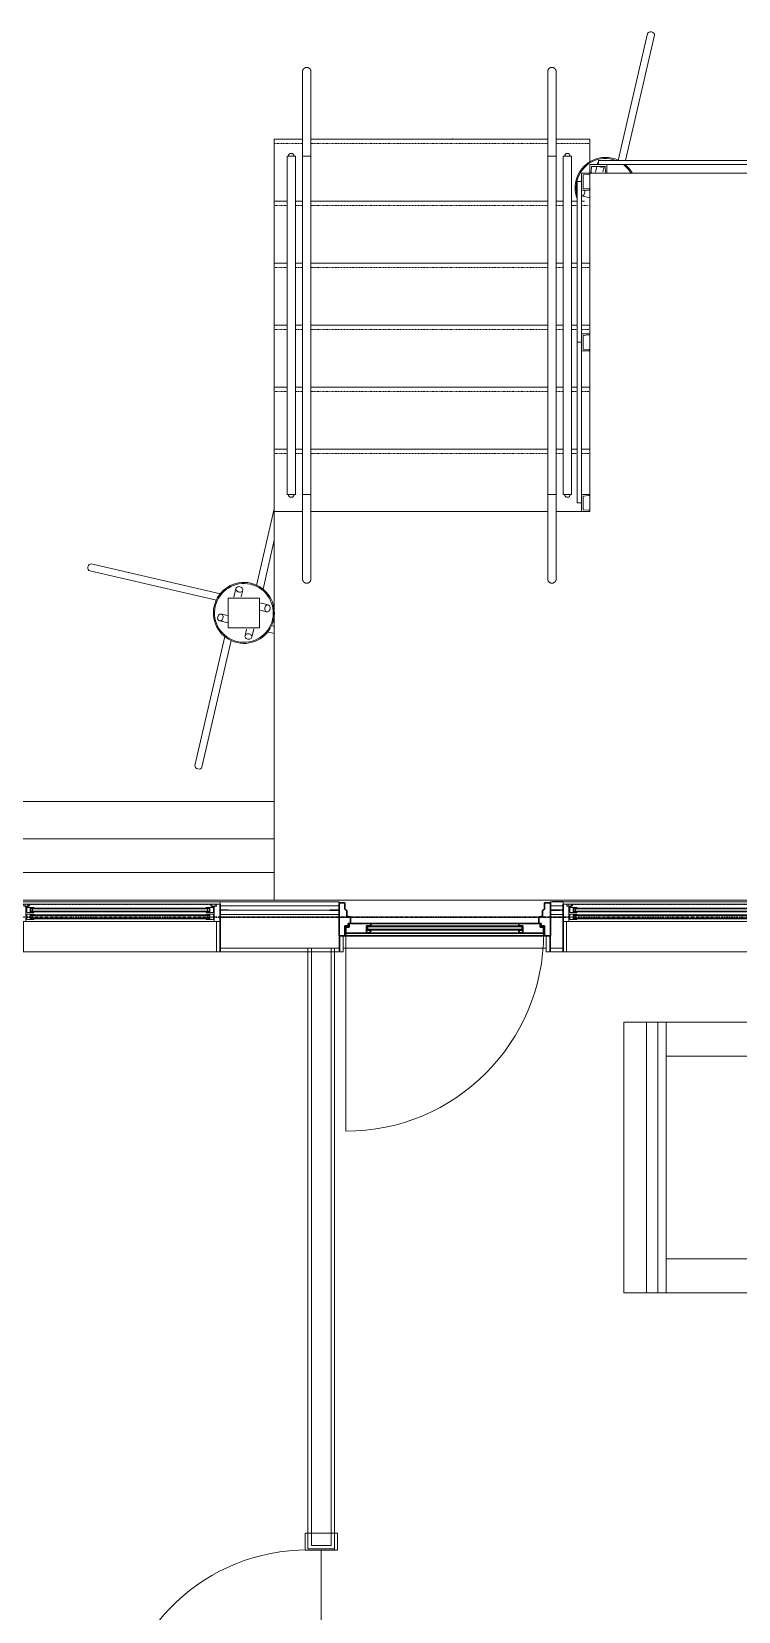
# Model space of a CAD drawing. Header units: inches. Extents: x -4093 to -1777, y 9773 to 12264.
# Drawn here: x -2404 to -2278.6, y 11964 to 12244.3 of the extents above; entities that cross this region are included whole.
import ezdxf

# ---------------------------------------------------------------- set-up
doc = ezdxf.new("R2010")
doc.units = ezdxf.units.IN
doc.header["$MEASUREMENT"] = 0
for name, pattern in [('Dash', [0.25, 0.125, -0.125]), ('Grid Line 1_2_', [0.875, 0.5, -0.125, 0.125, -0.125]), ('Overhead 1_16_', [0.101562, 0.0625, -0.039062])]:
    doc.linetypes.add(name, pattern=pattern)
for name, color, linetype, lineweight in [('0-1', 7, 'Continuous', 5), ('0-2', 7, 'Continuous', 9), ('A-DETL-GENF', 92, 'Continuous', 18), ('A-DETL-GENF-HDLN', 1, 'Dash', 9), ('A-DOOR-1', 7, 'Continuous', 9), ('A-DOOR-2', 10, 'Continuous', 30), ('A-DOOR-4', 31, 'Continuous', 9), ('A-DOOR-5', 31, 'Continuous', 30), ('A-DOOR-FRAM', 31, 'Continuous', 30), ('A-DOOR-FRAM-2', 31, 'Continuous', 9), ('A-DOOR-GLAZ', 31, 'Continuous', 9), ('A-FLOR-1', 7, 'Continuous', 9), ('A-FLOR-2', 192, 'Continuous', 9), ('A-FLOR-HRAL', 11, 'Continuous', 9), ('A-GLAZ', 151, 'Continuous', 18), ('A-GLAZ-1', 151, 'Continuous', 9), ('A-GLAZ-2', 151, 'Continuous', 30), ('A-GLAZ-CURT', 52, 'Continuous', 9), ('A-GLAZ-CWMG', 51, 'Continuous', 9), ('A-WALL', 113, 'Continuous', 18), ('A-WALL-1', 7, 'Continuous', 9), ('A-WALL-2', 250, 'Continuous', 18), ('A-WALL-3', 113, 'Continuous', 9), ('I-FURN', 30, 'Continuous', 9), ('I-FURN-1', 7, 'Continuous', 9), ('S-FNDN-1', 7, 'Continuous', 9), ('S-FNDN-2', 32, 'Continuous', 9), ('S-GRID-1', 1, 'Grid Line 1_2_', 30), ('S-STRS', 31, 'Continuous', 9), ('S-STRS-3', 31, 'Overhead 1_16_', 9)]:
    doc.layers.add(name, color=color, linetype=linetype, lineweight=lineweight)

# ---------------------------------------------------------------- blocks, each defined once
blk = doc.blocks.new('Couch-Both_Arms-Generic - 2-1523460-BACKGROUND - 1ST FLOOR')
at = {"layer": 'I-FURN'}
for p, q in [((-24, 17.5), (-18, 17.5)), ((-24, -10), (-24, 17.5)), ((-18, 18.5), (18, 18.5)), ((-18, 17.5), (-18, 18.5)), ((-18, 17.5), (-18, -10)), ((18, 18.5), (18, 17.5)), ((18, 17.5), (24, 17.5)), ((18, -10), (18, 17.5)), ((24, 17.5), (24, -10)), ((-24, -10), (24, -10)), ((-24, -13.5), (-24, -10)), ((24, -10), (24, -13.5)), ((-24, -11.5), (24, -11.5)), ((-24, -13.5), (24, -13.5)), ((24, -13.5), (-24, -13.5))]:
    blk.add_line(p, q, dxfattribs=at)
at = {"layer": 'I-FURN-1'}
for p, q in [((-24, -17.5), (-24, -13.5)), ((24, -13.5), (24, -17.5)), ((24, -17.5), (-24, -17.5))]:
    blk.add_line(p, q, dxfattribs=at)
blk = doc.blocks.new('SWING - SINGLE - FLUSH - SWING - FLUSH - 2-10 x 6-8 - PRIVACY-V6-BACKGROUND - 1ST FLOOR')
at = {"layer": 'A-DOOR-1'}
for p, q in [((-20, 2.37), (-20, 2.87)), ((-20, 2.87), (-17, 2.87)), ((-17, 2.87), (-17, 2.37)), ((17, 2.37), (17, 2.87)), ((17, 2.87), (20, 2.87)), ((20, 2.87), (20, 2.37)), ((-20, 2.37), (-17, 2.37)), ((-20, -2.88), (-20, 2.37)), ((-17, 2.37), (-20, 2.37)), ((-17, 2.37), (-17, -2.88)), ((17, 2.37), (20, 2.37)), ((17, -2.88), (17, 2.37)), ((20, 2.37), (17, 2.37)), ((20, 2.37), (20, -2.88)), ((-17, -2.88), (-20, -2.88)), ((20, -2.88), (17, -2.88))]:
    blk.add_line(p, q, dxfattribs=at)
blk.add_arc((17, -2.38), 34.07, 180, 266.6343, dxfattribs=at)
at = {"layer": 'A-DOOR-2'}
for p, q in [((15, -2.38), (15, -36.38)), ((17, -2.38), (15, -2.38)), ((17, -2.38), (17, -36.38)), ((17, -36.38), (15, -36.38))]:
    blk.add_line(p, q, dxfattribs=at)
blk = doc.blocks.new('CTR - 1st Phase - Unit Layouts_rvt-1-BACKGROUND - 1ST FLOOR')
at = {"layer": 'A-FLOR-1'}
for p, q in [((-2349.35, 12081.69), (-2349.47, 12081.69)), ((-2312.72, 12081.69), (-2348.72, 12081.69)), ((-2311.97, 12081.69), (-2312.1, 12081.69)), ((-2352.62, 11974.89), (-2352.62, 11940.89)), ((-2352.62, 11940.89), (-2352.62, 11974.89))]:
    blk.add_line(p, q, dxfattribs=at)
at = {"layer": 'A-WALL-1'}
for p, q in [((-2350.25, 12081.69), (-2355, 12081.69)), ((-2355, 12081.69), (-2355, 11975.14)), ((-2350.25, 11975.14), (-2350.25, 12081.69)), ((-2355, 11975.14), (-2350.25, 11975.14))]:
    blk.add_line(p, q, dxfattribs=at)
at = {"layer": 'A-WALL-2'}
for p, q in [((-2354.37, 12081.69), (-2354.37, 11975.76)), ((-2350.87, 11975.76), (-2350.87, 12081.69)), ((-2354.37, 11975.76), (-2352.62, 11975.76)), ((-2352.62, 11975.76), (-2350.87, 11975.76))]:
    blk.add_line(p, q, dxfattribs=at)
at = {"layer": '0-2'}
for name, p, rotation in [('Couch-Both_Arms-Generic - 2-1523460-BACKGROUND - 1ST FLOOR', (-2281.42, 12044.56), 270.0000000000222), ('SWING - SINGLE - FLUSH - SWING - FLUSH - 2-10 x 6-8 - PRIVACY-V6-BACKGROUND - 1ST FLOOR', (-2352.62, 11957.89), 269.9999999999943)]:
    blk.add_blockref(name, p, dxfattribs=dict(at, rotation=rotation))
blk = doc.blocks.new('316600 - Special Foundations - Diamond Pier - Generic - 316600 - Special Foundations - Diamond Pier - Generic-V116-BACKGROUND - 1ST FLOOR')
at = {"layer": 'S-FNDN-1'}
for p, q in [((5.4, 18.46), (2.26, 4.87)), ((3.39, 4.19), (5.4, 12.91)), ((-4.15, 3.38), (-27.08, 8.68)), ((-27.36, 7.46), (-4.87, 2.26)), ((-1.42, 4.32), (-1.77, 2.8)), ((-0.47, 2.87), (-0.2, 4.04)), ((2.77, 2.62), (-2.77, 2.62)), ((-2.77, 2.62), (-2.77, -2.62)), ((2.77, -2.62), (2.77, 2.62)), ((4.32, 1.42), (2.8, 1.77)), ((2.86, 0.48), (4.04, 0.2)), ((-4.32, -1.42), (-2.8, -1.77)), ((-2.86, -0.48), (-4.04, -0.2)), ((-2.77, -2.62), (2.77, -2.62)), ((1.42, -4.32), (1.77, -2.8)), ((5.4, -2.39), (4.87, -2.26)), ((-3.39, -4.19), (-8.68, -27.08)), ((-7.46, -27.36), (-2.26, -4.87)), ((0.47, -2.87), (0.2, -4.04)), ((4.15, -3.38), (5.4, -3.67))]:
    blk.add_line(p, q, dxfattribs=at)
for radius, start, end in [(5.41, 346.9807, 166.9807), (5.21, 346.9807, 166.9807), (5.41, 166.9807, 346.9807), (5.21, 166.9807, 346.9807)]:
    blk.add_arc((0, 0), radius, start, end, dxfattribs=at)
for centre, major_axis, start_param, end_param in [((-27.22, 8.07), (0.141, 0.609), 0, 1.570796), ((-27.22, 8.07), (0.141, 0.609), 1.570796, 3.141593), ((-0.81, 4.18), (-0.609, 0.141), 4.712389, 7.853982), ((-0.81, 4.18), (-0.609, 0.141), 1.570796, 4.712389), ((4.18, 0.81), (0.141, 0.609), 1.570796, 4.712389), ((4.18, 0.81), (0.141, 0.609), 4.712389, 7.853982), ((-4.18, -0.81), (0.141, 0.609), 1.570796, 4.712389), ((-4.18, -0.81), (0.141, 0.609), 4.712389, 7.853982), ((0.81, -4.18), (-0.609, 0.141), 4.712389, 7.853982), ((0.81, -4.18), (-0.609, 0.141), 1.570796, 4.712389), ((-8.07, -27.22), (-0.609, 0.141), 0, 1.570796), ((-8.07, -27.22), (-0.609, 0.141), 1.570796, 3.141593)]:
    blk.add_ellipse(centre, major_axis=major_axis, ratio=0.764544, start_param=start_param, end_param=end_param, dxfattribs=at)
blk = doc.blocks.new('316600 - Special Foundations - Diamond Pier - Generic - 316600 - Special Foundations - Diamond Pier - Generic-V117-BACKGROUND - 1ST FLOOR')
at = {"layer": 'S-FNDN-1'}
for p, q in [((7.46, 27.36), (2.26, 4.87)), ((3.55, 4.87), (8.68, 27.08)), ((-26.81, 8.62), (-27.08, 8.68)), ((-1.54, 3.8), (-1.77, 2.8)), ((-1.42, 4.32), (-1.47, 4.12)), ((-0.48, 2.86), (-0.26, 3.8)), ((-4.27, -1.43), (-2.8, -1.77)), ((-2.86, -0.48), (-3.27, -0.38))]:
    blk.add_line(p, q, dxfattribs=at)
for radius, start, end in [(5.41, 65.0422, 166.9807), (5.21, 69.3118, 166.9807), (5.21, 30.4651, 52.255), (5.41, 29.273, 49.9415), (5.41, 166.9807, 201.3355), (5.21, 166.9807, 193.4113)]:
    blk.add_arc((0, 0), radius, start, end, dxfattribs=at)
for centre, major_axis, start_param, end_param in [((8.07, 27.22), (-0.609, 0.141), 4.712389, 6.283185), ((8.07, 27.22), (-0.609, 0.141), 3.141593, 4.712389), ((-27.22, 8.07), (0.141, 0.609), 0, 0.646474), ((-0.81, 4.18), (-0.609, 0.141), 5.724761, 6.698069), ((-0.81, 4.18), (-0.609, 0.141), 1.18371, 1.570796), ((-0.81, 4.18), (-0.609, 0.141), 1.570796, 2.547178), ((-4.18, -0.81), (0.141, 0.609), 3.242164, 4.712389), ((-4.18, -0.81), (0.141, 0.609), 4.712389, 5.668597)]:
    blk.add_ellipse(centre, major_axis=major_axis, ratio=0.764544, start_param=start_param, end_param=end_param, dxfattribs=at)
blk = doc.blocks.new('CTR - 1st Phase - Structure_rvt-1-BACKGROUND - 1ST FLOOR')
at = {"layer": 'S-GRID-1'}
blk.add_line((-1777.25, 12087.19), (-4076.95, 12087.19), dxfattribs=at)
at = {"layer": '0-2'}
for name, p in [('316600 - Special Foundations - Diamond Pier - Generic - 316600 - Special Foundations - Diamond Pier - Generic-V117-BACKGROUND - 1ST FLOOR', (-2302.18, 12216.57)), ('316600 - Special Foundations - Diamond Pier - Generic - 316600 - Special Foundations - Diamond Pier - Generic-V116-BACKGROUND - 1ST FLOOR', (-2366.35, 12141.17))]:
    blk.add_blockref(name, p, dxfattribs=at)
blk = doc.blocks.new('Window-Double_Hung-Marvin-Essential - 1-WIDE _TEMP LOWER_ ESDH3066-3454275-BACKGROUND - 1ST FLOOR')
at = {"layer": 'A-DETL-GENF'}
for p, q in [((-19.25, 2.98), (-19.25, 2.94)), ((-17.75, 2.98), (-19.25, 2.98)), ((-19.25, 2.94), (-17.9, 2.94)), ((-17.9, 2.94), (-17.9, 2.83)), ((-17.9, 2.83), (-17.75, 2.83)), ((-17.75, 4.03), (-17.16, 4.03)), ((-17.75, 4.03), (-17.75, 0.94)), ((-17.08, 3.62), (-17.16, 4.03)), ((-17.08, 3.62), (-16.19, 3.62)), ((-16.85, 4), (-16.85, 3.62)), ((-16.3, 4), (-16.85, 4)), ((-16.38, 3.52), (-16.72, 3.52)), ((-16.72, 3.52), (-16.72, 0.94)), ((-15.34, 3.44), (-16.56, 3.44)), ((-16.56, 2.5), (-16.56, 3.44)), ((-16.38, 3.62), (-16.38, 3.52)), ((-16.3, 3.76), (-16.3, 4)), ((-16.18, 3.76), (-16.3, 3.76)), ((-16.19, 3.72), (-16.1, 3.72)), ((-16.19, 3.62), (-16.19, 3.72)), ((-16.18, 3.97), (-16.1, 3.97)), ((-16.18, 3.97), (-16.18, 3.76)), ((-16.1, 3.72), (-16.1, 3.97)), ((-15.94, 2.62), (-15.94, 3.34)), ((-15.94, 3.34), (-15.28, 3.34)), ((15.84, 3.32), (-15.84, 3.32)), ((-15.84, 2.63), (-15.84, 3.32)), ((15.84, 3.2), (-15.84, 3.2)), ((-15.54, 2.76), (-15.54, 3.2)), ((-15.34, 3.44), (-15.28, 3.38)), ((-15.28, 3.34), (-15.28, 3.38)), ((15.34, 3.44), (15.28, 3.38)), ((15.28, 3.34), (15.28, 3.38)), ((15.94, 3.34), (15.28, 3.34)), ((15.34, 3.44), (16.56, 3.44)), ((15.54, 2.76), (15.54, 3.2)), ((15.84, 2.63), (15.84, 3.32)), ((15.94, 2.62), (15.94, 3.34)), ((16.18, 3.97), (16.1, 3.97)), ((16.1, 3.72), (16.1, 3.97)), ((16.19, 3.72), (16.1, 3.72)), ((16.18, 3.97), (16.18, 3.76)), ((16.18, 3.76), (16.3, 3.76)), ((16.19, 3.62), (16.19, 3.72)), ((17.08, 3.62), (16.19, 3.62)), ((16.3, 3.76), (16.3, 4)), ((16.3, 4), (16.85, 4)), ((16.38, 3.62), (16.38, 3.52)), ((16.38, 3.52), (16.72, 3.52)), ((16.56, 2.5), (16.56, 3.44)), ((16.72, 3.52), (16.72, 0.94)), ((16.85, 4), (16.85, 3.62)), ((17.08, 3.62), (17.16, 4.03)), ((17.75, 4.03), (17.16, 4.03)), ((17.75, 4.03), (17.75, 0.94)), ((17.75, 2.98), (19.25, 2.98)), ((17.9, 2.83), (17.75, 2.83)), ((17.9, 2.94), (17.9, 2.83)), ((19.25, 2.94), (17.9, 2.94)), ((19.25, 2.98), (19.25, 2.94)), ((-16.72, 0.94), (-17.75, 0.94)), ((-16.56, 2.5), (-15.34, 2.5)), ((-15.34, 2.22), (-16.56, 2.22)), ((-16.56, 1.28), (-16.56, 2.22)), ((-16.56, 1.28), (-15.34, 1.28)), ((-15.28, 2.62), (-15.94, 2.62)), ((-15.94, 1.4), (-15.94, 2.12)), ((-15.94, 2.12), (-15.28, 2.12)), ((-15.28, 1.4), (-15.94, 1.4)), ((15.84, 2.76), (-15.84, 2.76)), ((15.84, 2.63), (-15.84, 2.63)), ((15.84, 2.1), (-15.84, 2.1)), ((-15.84, 1.41), (-15.84, 2.1)), ((15.84, 1.98), (-15.84, 1.98)), ((15.84, 1.54), (-15.84, 1.54)), ((15.84, 1.41), (-15.84, 1.41)), ((-15.54, 1.54), (-15.54, 1.98)), ((-15.34, 2.5), (-15.28, 2.56)), ((-15.34, 2.22), (-15.28, 2.16)), ((-15.34, 1.28), (-15.28, 1.34)), ((-15.28, 2.56), (-15.28, 2.62)), ((-15.28, 2.12), (-15.28, 2.16)), ((-15.28, 1.34), (-15.28, 1.4)), ((15.28, 2.56), (15.28, 2.62)), ((15.28, 2.62), (15.94, 2.62)), ((15.34, 2.5), (15.28, 2.56)), ((15.34, 2.22), (15.28, 2.16)), ((15.28, 2.12), (15.28, 2.16)), ((15.94, 2.12), (15.28, 2.12)), ((15.28, 1.34), (15.28, 1.4)), ((15.28, 1.4), (15.94, 1.4)), ((15.34, 1.28), (15.28, 1.34)), ((16.56, 2.5), (15.34, 2.5)), ((15.34, 2.22), (16.56, 2.22)), ((16.56, 1.28), (15.34, 1.28)), ((15.54, 1.54), (15.54, 1.98)), ((15.84, 1.41), (15.84, 2.1)), ((15.94, 1.4), (15.94, 2.12)), ((16.56, 1.28), (16.56, 2.22)), ((16.72, 0.94), (17.75, 0.94))]:
    blk.add_line(p, q, dxfattribs=at)
at = {"layer": 'A-DETL-GENF-HDLN'}
blk.add_line((16.1, 3.97), (-16.5, 3.97), dxfattribs=at)
at = {"layer": 'A-GLAZ'}
for p, q in [((-17.13, 0.91), (-17.13, -4.44)), ((17.12, -4.44), (17.12, 0.91)), ((-17.13, -4.44), (-17.75, -4.44)), ((17.12, -4.44), (17.75, -4.44))]:
    blk.add_line(p, q, dxfattribs=at)
at = {"layer": 'A-GLAZ-1'}
for p, q in [((17.75, 4.03), (-17.75, 4.03)), ((-17.75, 0.94), (17.75, 0.94)), ((-17.75, -4.44), (17.75, -4.44))]:
    blk.add_line(p, q, dxfattribs=at)
at = {"layer": 'A-GLAZ-2'}
for p, q in [((-17.75, 4.03), (-17.75, 0.94)), ((17.75, 0.94), (17.75, 4.03)), ((-17.75, 0.91), (-17.75, -4.44)), ((17.75, -4.44), (17.75, 0.91))]:
    blk.add_line(p, q, dxfattribs=at)
blk = doc.blocks.new('Bayer Built Door - VISTAGRANDE FLUSH _RH_ - 37-1_2__ x 81-3_4__ - 1ST FLOOR-3442498-BACKGROUND - 1ST FLOOR')
at = {"layer": 'A-DOOR-4'}
blk.add_line((17.56, 1.16), (17.56, 36.28), dxfattribs=at)
blk.add_arc((17.56, 1.16), 35.12, 90, 180, dxfattribs=at)
at = {"layer": 'A-DOOR-5'}
for p, q in [((-17.56, 0.09), (-17.56, 1.16)), ((-17.56, 1.16), (-13.13, 1.16)), ((-16.95, 0.08), (-17.56, 0.09)), ((-16.95, -0.56), (-16.95, 0.08)), ((-13.87, 1.16), (-13.87, -0.16)), ((-13.87, 1.16), (-13.87, 1.09)), ((-13.87, 1.09), (-13.36, 1.09)), ((-13.13, 0.59), (-13.87, 0.59)), ((-13.36, 1.09), (-13.16, 0.84)), ((-13.16, 0.84), (-13.13, 0.66)), ((13.12, 1.16), (-13.13, 1.16)), ((-13.13, 0.66), (-13.13, 0.59)), ((13.16, 0.84), (13.12, 0.66)), ((13.12, 0.66), (13.12, 0.59)), ((13.12, 0.59), (13.87, 0.59)), ((17.56, 1.16), (13.12, 1.16)), ((13.36, 1.09), (13.16, 0.84)), ((13.87, 1.09), (13.36, 1.09)), ((13.87, 1.16), (13.87, -0.16)), ((13.87, 1.16), (13.87, 1.09)), ((16.95, 0.08), (17.56, 0.09)), ((16.95, -0.56), (16.95, 0.08)), ((17.56, 0.09), (17.56, 1.16)), ((-16.95, -0.56), (-13.13, -0.56)), ((-13.87, -0.16), (-13.13, -0.16)), ((-13.13, -0.25), (-13.16, -0.56)), ((13.12, -0.56), (-13.13, -0.56)), ((-13.13, -0.16), (-13.13, -0.25)), ((13.12, -0.16), (13.12, -0.25)), ((13.87, -0.16), (13.12, -0.16)), ((13.12, -0.25), (13.16, -0.56)), ((16.95, -0.56), (13.12, -0.56))]:
    blk.add_line(p, q, dxfattribs=at)
at = {"layer": 'A-DOOR-FRAM'}
for p, q in [((-18.75, -4.25), (-18.75, 1.62)), ((-18.75, 1.62), (-17.72, 1.62)), ((-18.37, 1.62), (-18.75, 1.62)), ((-18.75, 1.62), (-18.63, 1.62)), ((-18, 1.62), (18, 1.62)), ((-17.72, 1.62), (-17.72, -0.16)), ((17.72, 1.62), (17.72, -0.16)), ((18.75, 1.62), (17.72, 1.62)), ((18.62, 1.62), (18.75, 1.62)), ((18.75, -4.25), (18.75, 1.62)), ((-17.72, -0.16), (-17.14, -0.16)), ((-16.69, -1.73), (-17.38, -1.89)), ((-17.38, -1.89), (-17.38, -2.89)), ((-17.14, -0.16), (-17.14, -0.59)), ((-17.14, -0.59), (-16.69, -0.59)), ((-16.69, -0.59), (-16.69, -1.73)), ((17.14, -0.59), (16.69, -0.59)), ((16.69, -0.59), (16.69, -1.73)), ((16.69, -1.73), (17.38, -1.89)), ((17.14, -0.16), (17.14, -0.59)), ((17.72, -0.16), (17.14, -0.16)), ((17.38, -1.89), (17.38, -2.89)), ((-20.38, -2.94), (-18.75, -2.94)), ((-18.75, -4.25), (-17.72, -4.25)), ((-17.38, -2.89), (-17.72, -3.13)), ((-17.72, -3.13), (-17.72, -4.25)), ((17.38, -2.89), (17.72, -3.13)), ((17.72, -3.13), (17.72, -4.25)), ((18.75, -4.25), (17.72, -4.25)), ((20.37, -2.94), (18.75, -2.94))]:
    blk.add_line(p, q, dxfattribs=at)
at = {"layer": 'A-DOOR-FRAM-2'}
for p, q in [((-18.63, 4.44), (-18, 4.44)), ((-18.63, 1.62), (-18.63, 4.44)), ((-18, 4.44), (-18, 1.62)), ((18, 4.44), (18.62, 4.44)), ((18, 1.62), (18, 4.44)), ((18.62, 4.44), (18.62, 1.62)), ((-18, 1.62), (-18.63, 1.62)), ((18.62, 1.62), (18, 1.62))]:
    blk.add_line(p, q, dxfattribs=at)
at = {"layer": 'A-DOOR-GLAZ'}
for p, q in [((-13.87, 0.44), (-13.13, 0.44)), ((-13.66, 0), (-13.66, 0.44)), ((13.12, 0.59), (-13.13, 0.59)), ((13.12, 0.44), (-13.13, 0.44)), ((13.87, 0.44), (13.12, 0.44)), ((13.66, 0), (13.66, 0.44)), ((-13.13, 0), (-13.87, 0)), ((13.12, 0), (-13.13, 0)), ((13.12, -0.16), (-13.13, -0.16)), ((13.12, 0), (13.87, 0))]:
    blk.add_line(p, q, dxfattribs=at)
blk = doc.blocks.new('Basic Wall _ 3_ XPS - ___-2578962-BACKGROUND - 1ST FLOOR')
at = {"layer": 'S-FNDN-2'}
for p, q in [((-2621.32, 12107.69), (-2360.95, 12107.69)), ((-2632.32, 12101.1), (-2360.95, 12101.1)), ((-2632.32, 12095.13), (-2360.95, 12095.13))]:
    blk.add_line(p, q, dxfattribs=at)
blk = doc.blocks.new('Horizontal_Siding - Horizontal_Siding-2850239-BACKGROUND - 1ST FLOOR')
at = {"layer": 'A-GLAZ-CURT'}
for p, q in [((-14.25, -2.25), (-14.25, -1.5)), ((14.25, -2.25), (-14.25, -2.25)), ((-12.75, -1.5), (12.75, -1.5)), ((14.25, -1.5), (14.25, -2.25))]:
    blk.add_line(p, q, dxfattribs=at)
blk = doc.blocks.new('Rectangular Mullion - RAILING POST-2669756-BACKGROUND - 1ST FLOOR')
at = {"layer": 'A-GLAZ-CWMG'}
for p, q in [((-1.5, 1.5), (1.5, 1.5)), ((-1.5, 0), (-1.5, 1.5)), ((-1.22, 1.18), (-1.29, 0.21)), ((1.22, 1.18), (-1.22, 1.18)), ((1.29, 0.21), (1.22, 1.18)), ((1.5, 1.5), (1.5, 0))]:
    blk.add_line(p, q, dxfattribs=at)
for centre, radius, start, end in [((-1.5, 0.21), 0.21, 270, 0.528), ((1.5, 0.21), 0.211, 179.472, 270)]:
    blk.add_arc(centre, radius, start, end, dxfattribs=at)
blk = doc.blocks.new('Rectangular Mullion - RAILING POST-2680128-BACKGROUND - 1ST FLOOR')
at = {"layer": 'A-GLAZ-CWMG'}
for p, q in [((-3, 1.5), (0, 1.5)), ((-3, 0), (-3, 1.5)), ((-2.72, 1.18), (-2.79, 0.21)), ((-0.28, 1.18), (-2.72, 1.18)), ((-0.21, 0.21), (-0.28, 1.18)), ((0, 1.5), (0, 0))]:
    blk.add_line(p, q, dxfattribs=at)
for centre, radius, start, end in [((-3, 0.21), 0.21, 270, 0.528), ((0, 0.21), 0.211, 179.472, 270)]:
    blk.add_arc(centre, radius, start, end, dxfattribs=at)
blk = doc.blocks.new('Rectangular Mullion - RAILING POST-2806294-BACKGROUND - 1ST FLOOR')
at = {"layer": 'A-GLAZ-CWMG'}
for p, q in [((0, 1.5), (-3, 1.5)), ((-3, 1.5), (-3, 0)), ((-2.79, 0.21), (-2.72, 1.18)), ((-2.72, 1.18), (-0.28, 1.18)), ((-0.28, 1.18), (-0.21, 0.21)), ((0, 0), (0, 1.5))]:
    blk.add_line(p, q, dxfattribs=at)
for centre, start, end in [((-3, 0.21), 270, 0.528), ((0, 0.21), 179.472, 270)]:
    blk.add_arc(centre, 0.21, start, end, dxfattribs=at)
blk = doc.blocks.new('Horizontal_Siding - Horizontal_Siding-2852189-BACKGROUND - 1ST FLOOR')
at = {"layer": 'A-GLAZ-CURT'}
for p, q in [((-16.44, 2.25), (16.44, 2.25)), ((-16.44, 1.5), (-16.44, 2.25)), ((14.94, 1.5), (-14.94, 1.5)), ((16.44, 2.25), (16.44, 1.5))]:
    blk.add_line(p, q, dxfattribs=at)
blk = doc.blocks.new('Rectangular Mullion - RAILING POST-2806288-BACKGROUND - 1ST FLOOR')
at = {"layer": 'A-GLAZ-CWMG'}
for p, q in [((-3, 0), (-3, -1.5)), ((0, -1.5), (0, 0)), ((-3, -1.5), (0, -1.5)), ((-2.72, -1.18), (-2.79, -0.21)), ((-0.28, -1.18), (-2.72, -1.18)), ((-0.21, -0.21), (-0.28, -1.18))]:
    blk.add_line(p, q, dxfattribs=at)
for centre, radius, start, end in [((-3, -0.21), 0.211, 359.472, 90), ((0, -0.21), 0.21, 90, 180.528)]:
    blk.add_arc(centre, radius, start, end, dxfattribs=at)
blk = doc.blocks.new('Railing - 1_-2850776-BACKGROUND - 1ST FLOOR')
at = {"layer": 'A-FLOR-HRAL'}
for p, q in [((2, 11), (2, 0)), ((3.5, 0), (3.5, 11))]:
    blk.add_line(p, q, dxfattribs=at)
at = {"layer": 'A-FLOR-HRAL', "flags": 128}
for points in [[(2, 15), (2, 15.03), (2, 15.06), (2.01, 15.09), (2.01, 15.12), (2.01, 15.15), (2.02, 15.18), (2.03, 15.21), (2.04, 15.24), (2.05, 15.26), (2.06, 15.29), (2.07, 15.32), (2.08, 15.35), (2.1, 15.37), (2.11, 15.4), (2.13, 15.42), (2.15, 15.45), (2.17, 15.47), (2.19, 15.49), (2.21, 15.52), (2.23, 15.54), (2.25, 15.56), (2.27, 15.58), (2.3, 15.6), (2.32, 15.61), (2.34, 15.63), (2.37, 15.65), (2.4, 15.66), (2.42, 15.68), (2.45, 15.69), (2.48, 15.7), (2.51, 15.71), (2.53, 15.72), (2.56, 15.73), (2.59, 15.73), (2.62, 15.74), (2.65, 15.74), (2.68, 15.75), (2.71, 15.75), (2.74, 15.75)], [(2, 15), (2, 15), (2, 14.99), (2, 14.97), (2, 14.95), (2, 14.92), (2, 14.89), (2, 14.84), (2, 14.8), (2, 14.74), (2, 14.68), (2, 14.62), (2, 14.55), (2, 14.47), (2, 14.39), (2, 14.3), (2, 14.21), (2, 14.11), (2, 14.01), (2, 13.9), (2, 13.79), (2, 13.67), (2, 13.55), (2, 13.42), (2, 13.29), (2, 13.16), (2, 13.02), (2, 12.89), (2, 12.74), (2, 12.6), (2, 12.45), (2, 12.3), (2, 12.15), (2, 11.99), (2, 11.84), (2, 11.68), (2, 11.52), (2, 11.36), (2, 11.2), (2, 11.04), (2, 11)], [(2, 14.5), (2, 14.53), (2, 14.6), (2, 14.67), (2, 14.73), (2, 14.78), (2, 14.83), (2, 14.87), (2, 14.91), (2, 14.94), (2, 14.97), (2, 14.98), (2, 14.99), (2, 15)], [(2.75, 15.75), (2.78, 15.75), (2.81, 15.75), (2.84, 15.74), (2.87, 15.74), (2.9, 15.74), (2.93, 15.73), (2.96, 15.72), (2.99, 15.71), (3.01, 15.7), (3.04, 15.69), (3.07, 15.68), (3.1, 15.67), (3.12, 15.65), (3.15, 15.64), (3.17, 15.62), (3.2, 15.6), (3.22, 15.58), (3.24, 15.56), (3.27, 15.54), (3.29, 15.52), (3.31, 15.5), (3.33, 15.48), (3.35, 15.45), (3.36, 15.43), (3.38, 15.41), (3.4, 15.38), (3.41, 15.35), (3.43, 15.33), (3.44, 15.3), (3.45, 15.27), (3.46, 15.24), (3.47, 15.22), (3.48, 15.19), (3.48, 15.16), (3.49, 15.13), (3.49, 15.1), (3.5, 15.07), (3.5, 15.04), (3.5, 15.01)], [(3.5, 11), (3.5, 11.16), (3.5, 11.32), (3.5, 11.48), (3.5, 11.64), (3.5, 11.79), (3.5, 11.95), (3.5, 12.11), (3.5, 12.26), (3.5, 12.41), (3.5, 12.56), (3.5, 12.7), (3.5, 12.85), (3.5, 12.99), (3.5, 13.12), (3.5, 13.26), (3.5, 13.39), (3.5, 13.52), (3.5, 13.64), (3.5, 13.76), (3.5, 13.87), (3.5, 13.98), (3.5, 14.08), (3.5, 14.18), (3.5, 14.28), (3.5, 14.37), (3.5, 14.45), (3.5, 14.53), (3.5, 14.6), (3.5, 14.67), (3.5, 14.73), (3.5, 14.78), (3.5, 14.83), (3.5, 14.87), (3.5, 14.91), (3.5, 14.94), (3.5, 14.97), (3.5, 14.98), (3.5, 14.99), (3.5, 15), (3.5, 15)], [(3.5, 15), (3.5, 14.99), (3.5, 14.97), (3.5, 14.95), (3.5, 14.92), (3.5, 14.89), (3.5, 14.84), (3.5, 14.8), (3.5, 14.74), (3.5, 14.68), (3.5, 14.62), (3.5, 14.55), (3.5, 14.52)], [(3.5, 14.07), (3.5, 14.01), (3.5, 13.9), (3.5, 13.79), (3.5, 13.67), (3.5, 13.55), (3.5, 13.42), (3.5, 13.29), (3.5, 13.16), (3.5, 13.02), (3.5, 12.89), (3.5, 12.74), (3.5, 12.6), (3.5, 12.45), (3.5, 12.3), (3.5, 12.15), (3.5, 11.99), (3.5, 11.84), (3.5, 11.68), (3.5, 11.52), (3.5, 11.36), (3.5, 11.2), (3.5, 11.04), (3.5, 11)], [(2, 11), (2, 11.16), (2, 11.32), (2, 11.48), (2, 11.64), (2, 11.79), (2, 11.95), (2, 12.11), (2, 12.26), (2, 12.41), (2, 12.56), (2, 12.7), (2, 12.85), (2, 12.94)]]:
    blk.add_lwpolyline(points, dxfattribs=at)
at = {"layer": 'A-FLOR-HRAL'}
blk.add_arc((0, 0), 0.5, 360, 180, dxfattribs=at)
blk = doc.blocks.new('Railing - 1_-2850778-BACKGROUND - 1ST FLOOR')
at = {"layer": 'A-FLOR-HRAL'}
for p, q in [((2, 0), (2, -11)), ((3.5, -11), (3.5, 0))]:
    blk.add_line(p, q, dxfattribs=at)
at = {"layer": 'A-FLOR-HRAL', "flags": 128}
for points in [[(2, -12.94), (2, -12.89), (2, -12.74), (2, -12.6), (2, -12.45), (2, -12.3), (2, -12.15), (2, -11.99), (2, -11.84), (2, -11.68), (2, -11.52), (2, -11.36), (2, -11.2), (2, -11.04), (2, -11)], [(2, -11), (2, -11.16), (2, -11.32), (2, -11.48), (2, -11.64), (2, -11.79), (2, -11.95), (2, -12.11), (2, -12.26), (2, -12.41), (2, -12.56), (2, -12.7), (2, -12.85), (2, -12.99), (2, -13.12), (2, -13.26), (2, -13.39), (2, -13.52), (2, -13.64), (2, -13.76), (2, -13.87), (2, -13.98), (2, -14.08), (2, -14.18), (2, -14.28), (2, -14.37), (2, -14.45), (2, -14.53), (2, -14.6), (2, -14.67), (2, -14.73), (2, -14.78), (2, -14.83), (2, -14.87), (2, -14.91), (2, -14.94), (2, -14.97), (2, -14.98), (2, -14.99), (2, -15), (2, -15)], [(3.5, -11), (3.5, -11.16), (3.5, -11.32), (3.5, -11.48), (3.5, -11.64), (3.5, -11.79), (3.5, -11.95), (3.5, -12.11), (3.5, -12.26), (3.5, -12.41), (3.5, -12.56), (3.5, -12.7), (3.5, -12.85)], [(3.5, -15), (3.5, -15), (3.5, -14.99), (3.5, -14.97), (3.5, -14.95), (3.5, -14.92), (3.5, -14.89), (3.5, -14.84), (3.5, -14.8), (3.5, -14.74), (3.5, -14.68), (3.5, -14.62), (3.5, -14.55), (3.5, -14.47), (3.5, -14.39), (3.5, -14.3), (3.5, -14.21), (3.5, -14.11), (3.5, -14.01), (3.5, -13.9), (3.5, -13.79), (3.5, -13.67), (3.5, -13.55), (3.5, -13.42), (3.5, -13.29), (3.5, -13.16), (3.5, -13.02), (3.5, -12.89), (3.5, -12.74), (3.5, -12.6), (3.5, -12.45), (3.5, -12.3), (3.5, -12.15), (3.5, -11.99), (3.5, -11.84), (3.5, -11.68), (3.5, -11.52), (3.5, -11.36), (3.5, -11.2), (3.5, -11.04), (3.5, -11)], [(3.5, -13.54), (3.5, -13.64), (3.5, -13.76), (3.5, -13.87), (3.5, -13.98), (3.5, -14.08), (3.5, -14.18), (3.5, -14.28), (3.5, -14.37), (3.5, -14.45), (3.5, -14.53), (3.5, -14.6), (3.5, -14.67), (3.5, -14.73), (3.5, -14.78), (3.5, -14.83), (3.5, -14.87), (3.5, -14.91), (3.5, -14.94), (3.5, -14.97), (3.5, -14.98), (3.5, -14.99), (3.5, -15)], [(2, -15), (2, -14.99), (2, -14.97), (2, -14.95), (2, -14.92), (2, -14.89), (2, -14.84), (2, -14.8), (2, -14.74), (2, -14.68), (2, -14.62), (2, -14.55), (2, -14.5)], [(2.75, -15.75), (2.72, -15.75), (2.69, -15.75), (2.66, -15.74), (2.63, -15.74), (2.6, -15.74), (2.57, -15.73), (2.54, -15.72), (2.51, -15.71), (2.49, -15.7), (2.46, -15.69), (2.43, -15.68), (2.4, -15.67), (2.38, -15.65), (2.35, -15.64), (2.33, -15.62), (2.3, -15.6), (2.28, -15.58), (2.26, -15.56), (2.23, -15.54), (2.21, -15.52), (2.19, -15.5), (2.17, -15.48), (2.15, -15.45), (2.14, -15.43), (2.12, -15.41), (2.1, -15.38), (2.09, -15.35), (2.07, -15.33), (2.06, -15.3), (2.05, -15.27), (2.04, -15.24), (2.03, -15.22), (2.02, -15.19), (2.02, -15.16), (2.01, -15.13), (2.01, -15.1), (2, -15.07), (2, -15.04), (2, -15.01)], [(3.5, -15), (3.5, -15.03), (3.5, -15.06), (3.49, -15.09), (3.49, -15.12), (3.49, -15.15), (3.48, -15.18), (3.47, -15.21), (3.46, -15.24), (3.45, -15.26), (3.44, -15.29), (3.43, -15.32), (3.42, -15.35), (3.4, -15.37), (3.39, -15.4), (3.37, -15.42), (3.35, -15.45), (3.33, -15.47), (3.31, -15.49), (3.29, -15.52), (3.27, -15.54), (3.25, -15.56), (3.23, -15.58), (3.2, -15.6), (3.18, -15.61), (3.16, -15.63), (3.13, -15.65), (3.1, -15.66), (3.08, -15.68), (3.05, -15.69), (3.02, -15.7), (2.99, -15.71), (2.97, -15.72), (2.94, -15.73), (2.91, -15.73), (2.88, -15.74), (2.85, -15.74), (2.82, -15.75), (2.79, -15.75), (2.76, -15.75)]]:
    blk.add_lwpolyline(points, dxfattribs=at)
at = {"layer": 'A-FLOR-HRAL'}
blk.add_arc((0, 0), 0.5, 180, 360, dxfattribs=at)
blk = doc.blocks.new('Railing - Railing-2852121-BACKGROUND - 1ST FLOOR')
at = {"layer": 'A-FLOR-HRAL'}
for p, q in [((-2358.7, 12222.19), (-2357.2, 12222.19)), ((-2358.7, 12222.19), (-2358.7, 12162.19)), ((-2357.2, 12222.19), (-2357.2, 12162.19)), ((-2355.95, 12222.19), (-2354.45, 12222.19)), ((-2355.95, 12222.19), (-2355.95, 12162.19)), ((-2354.45, 12222.19), (-2354.45, 12162.19)), ((-2357.2, 12162.19), (-2358.7, 12162.19)), ((-2354.45, 12162.19), (-2355.95, 12162.19))]:
    blk.add_line(p, q, dxfattribs=at)
for name, p in [('Railing - 1_-2850776-BACKGROUND - 1ST FLOOR', (-2357.95, 12222.19)), ('Railing - 1_-2850778-BACKGROUND - 1ST FLOOR', (-2357.95, 12162.19))]:
    blk.add_blockref(name, p)
blk = doc.blocks.new('Railing - Railing-2852128-BACKGROUND - 1ST FLOOR')
at = {"layer": 'A-FLOR-HRAL'}
for p, q in [((-2312.45, 12222.19), (-2310.95, 12222.19)), ((-2312.45, 12222.19), (-2312.45, 12162.19)), ((-2310.95, 12222.19), (-2310.95, 12162.19)), ((-2309.7, 12222.19), (-2308.2, 12222.19)), ((-2309.7, 12222.19), (-2309.7, 12162.19)), ((-2308.2, 12222.19), (-2308.2, 12162.19)), ((-2310.95, 12162.19), (-2312.45, 12162.19)), ((-2308.2, 12162.19), (-2309.7, 12162.19))]:
    blk.add_line(p, q, dxfattribs=at)
at = {"extrusion": (0, 0, -1), "zscale": -1}
for name, p in [('Railing - 1_-2850776-BACKGROUND - 1ST FLOOR', (2308.95, 12222.19)), ('Railing - 1_-2850778-BACKGROUND - 1ST FLOOR', (2308.95, 12162.19))]:
    blk.add_blockref(name, p, dxfattribs=at)
blk = doc.blocks.new('Window-Double_Hung-Marvin-Essential - 1-WIDE _TEMP ALL_ ESDH3066-3454280-BACKGROUND - 1ST FLOOR')
at = {"layer": 'A-DETL-GENF'}
for p, q in [((-16.72, -0.94), (-17.75, -0.94)), ((-17.75, -4.03), (-17.75, -0.94)), ((-16.72, -3.52), (-16.72, -0.94)), ((-16.56, -1.28), (-15.34, -1.28)), ((-16.56, -1.28), (-16.56, -2.22)), ((-15.34, -2.22), (-16.56, -2.22)), ((-16.56, -2.5), (-15.34, -2.5)), ((-16.56, -2.5), (-16.56, -3.44)), ((-15.28, -1.4), (-15.94, -1.4)), ((-15.94, -1.4), (-15.94, -2.12)), ((-15.94, -2.12), (-15.28, -2.12)), ((-15.28, -2.62), (-15.94, -2.62)), ((-15.94, -2.62), (-15.94, -3.34)), ((15.84, -1.41), (-15.84, -1.41)), ((-15.84, -1.41), (-15.84, -2.1)), ((15.84, -1.54), (-15.84, -1.54)), ((15.84, -1.98), (-15.84, -1.98)), ((15.84, -2.1), (-15.84, -2.1)), ((15.84, -2.63), (-15.84, -2.63)), ((-15.84, -2.63), (-15.84, -3.32)), ((15.84, -2.76), (-15.84, -2.76)), ((-15.54, -1.54), (-15.54, -1.98)), ((-15.54, -2.76), (-15.54, -3.2)), ((-15.34, -1.28), (-15.28, -1.34)), ((-15.34, -2.22), (-15.28, -2.16)), ((-15.34, -2.5), (-15.28, -2.56)), ((-15.28, -1.34), (-15.28, -1.4)), ((-15.28, -2.12), (-15.28, -2.16)), ((-15.28, -2.56), (-15.28, -2.62)), ((15.34, -1.28), (15.28, -1.34)), ((15.28, -1.34), (15.28, -1.4)), ((15.28, -1.4), (15.94, -1.4)), ((15.28, -2.12), (15.28, -2.16)), ((15.94, -2.12), (15.28, -2.12)), ((15.34, -2.22), (15.28, -2.16)), ((15.34, -2.5), (15.28, -2.56)), ((15.28, -2.56), (15.28, -2.62)), ((15.28, -2.62), (15.94, -2.62)), ((16.56, -1.28), (15.34, -1.28)), ((15.34, -2.22), (16.56, -2.22)), ((16.56, -2.5), (15.34, -2.5)), ((15.54, -1.54), (15.54, -1.98)), ((15.54, -2.76), (15.54, -3.2)), ((15.84, -1.41), (15.84, -2.1)), ((15.84, -2.63), (15.84, -3.32)), ((15.94, -1.4), (15.94, -2.12)), ((15.94, -2.62), (15.94, -3.34)), ((16.56, -1.28), (16.56, -2.22)), ((16.56, -2.5), (16.56, -3.44)), ((16.72, -3.52), (16.72, -0.94)), ((16.72, -0.94), (17.75, -0.94)), ((17.75, -4.03), (17.75, -0.94)), ((-19.25, -2.98), (-19.25, -2.94)), ((-19.25, -2.94), (-17.9, -2.94)), ((-17.75, -2.98), (-19.25, -2.98)), ((-17.9, -2.94), (-17.9, -2.83)), ((-17.9, -2.83), (-17.75, -2.83)), ((-17.75, -4.03), (-17.16, -4.03)), ((-17.08, -3.62), (-17.16, -4.03)), ((-17.08, -3.62), (-16.19, -3.62)), ((-16.85, -4), (-16.85, -3.62)), ((-16.3, -4), (-16.85, -4)), ((-16.38, -3.52), (-16.72, -3.52)), ((-15.34, -3.44), (-16.56, -3.44)), ((-16.38, -3.62), (-16.38, -3.52)), ((-16.18, -3.76), (-16.3, -3.76)), ((-16.3, -3.76), (-16.3, -4)), ((-16.19, -3.62), (-16.19, -3.72)), ((-16.19, -3.72), (-16.1, -3.72)), ((-16.18, -3.97), (-16.18, -3.76)), ((-16.18, -3.97), (-16.1, -3.97)), ((-16.1, -3.72), (-16.1, -3.97)), ((-15.94, -3.34), (-15.28, -3.34)), ((15.84, -3.2), (-15.84, -3.2)), ((15.84, -3.32), (-15.84, -3.32)), ((-15.34, -3.44), (-15.28, -3.38)), ((-15.28, -3.34), (-15.28, -3.38)), ((15.28, -3.34), (15.28, -3.38)), ((15.94, -3.34), (15.28, -3.34)), ((15.34, -3.44), (15.28, -3.38)), ((15.34, -3.44), (16.56, -3.44)), ((16.19, -3.72), (16.1, -3.72)), ((16.1, -3.72), (16.1, -3.97)), ((16.18, -3.97), (16.1, -3.97)), ((16.18, -3.97), (16.18, -3.76)), ((16.18, -3.76), (16.3, -3.76)), ((17.08, -3.62), (16.19, -3.62)), ((16.19, -3.62), (16.19, -3.72)), ((16.3, -3.76), (16.3, -4)), ((16.3, -4), (16.85, -4)), ((16.38, -3.62), (16.38, -3.52)), ((16.38, -3.52), (16.72, -3.52)), ((16.85, -4), (16.85, -3.62)), ((17.08, -3.62), (17.16, -4.03)), ((17.75, -4.03), (17.16, -4.03)), ((17.9, -2.83), (17.75, -2.83)), ((17.75, -2.98), (19.25, -2.98)), ((17.9, -2.94), (17.9, -2.83)), ((19.25, -2.94), (17.9, -2.94)), ((19.25, -2.98), (19.25, -2.94))]:
    blk.add_line(p, q, dxfattribs=at)
at = {"layer": 'A-DETL-GENF-HDLN'}
blk.add_line((16.1, -3.97), (-16.5, -3.97), dxfattribs=at)
at = {"layer": 'A-GLAZ'}
for p, q in [((-17.13, 4.44), (-17.75, 4.44)), ((-17.13, -0.91), (-17.13, 4.44)), ((17.12, 4.44), (17.75, 4.44)), ((17.12, 4.44), (17.12, -0.91))]:
    blk.add_line(p, q, dxfattribs=at)
at = {"layer": 'A-GLAZ-1'}
for p, q in [((-17.75, 4.44), (17.75, 4.44)), ((-17.75, -0.94), (17.75, -0.94)), ((17.75, -4.03), (-17.75, -4.03)), ((17.75, -4.44), (19.62, -4.44)), ((17.75, -4.5), (17.75, -4.44)), ((19.62, -4.5), (17.75, -4.5)), ((19.62, -4.44), (19.62, -4.5))]:
    blk.add_line(p, q, dxfattribs=at)
at = {"layer": 'A-GLAZ-2'}
for p, q in [((-17.75, -0.91), (-17.75, 4.44)), ((17.75, 4.44), (17.75, -0.91)), ((-17.75, -4.03), (-17.75, -0.94)), ((17.75, -0.94), (17.75, -4.03))]:
    blk.add_line(p, q, dxfattribs=at)

msp = doc.modelspace()

# ---------------------------------------------------------------- linework, layer by layer
at = {"layer": 'A-FLOR-2'}
for p, q in [((-2098.7, 12219.19), (-2304.95, 12219.19)), ((-2304.95, 12219.19), (-2304.95, 12159.19)), ((-2360.95, 12159.19), (-2360.95, 12090.19)), ((-2355.95, 12159.19), (-2360.95, 12159.19)), ((-2312.45, 12159.19), (-2354.45, 12159.19)), ((-2306.45, 12159.19), (-2310.95, 12159.19))]:
    msp.add_line(p, q, dxfattribs=at)
at = {"layer": 'A-WALL'}
for p, q in [((-2370.57, 12089.19), (-2349.47, 12089.19)), ((-2370.57, 12088.44), (-2349.47, 12088.44)), ((-2370.57, 12087.69), (-2349.47, 12087.69)), ((-2311.97, 12089.19), (-2309.72, 12089.19)), ((-2311.97, 12088.44), (-2309.72, 12088.44)), ((-2311.97, 12087.69), (-2309.72, 12087.69)), ((-2370.57, 12087.19), (-2349.47, 12087.19)), ((-2311.97, 12087.19), (-2309.72, 12087.19)), ((-2370.57, 12081.69), (-2349.47, 12081.69)), ((-2311.97, 12081.69), (-2309.72, 12081.69))]:
    msp.add_line(p, q, dxfattribs=at)
at = {"layer": 'A-WALL-3'}
for p, q in [((-2349.47, 12089.94), (-2656.32, 12089.94)), ((-2370.57, 12089.94), (-2370.57, 12089.53)), ((-2349.47, 12081.06), (-2349.47, 12089.94)), ((-2311.6, 12089.94), (-2311.97, 12089.94)), ((-2311.97, 12089.94), (-2311.97, 12081.06)), ((-2096.57, 12089.94), (-2309.72, 12089.94)), ((-2309.72, 12089.53), (-2309.72, 12089.94)), ((-2370.57, 12086.44), (-2370.57, 12086.41)), ((-2309.72, 12086.41), (-2309.72, 12086.44)), ((-2370.57, 12081.06), (-2349.47, 12081.06)), ((-2311.97, 12081.06), (-2309.72, 12081.06))]:
    msp.add_line(p, q, dxfattribs=at)
at = {"layer": 'S-FNDN-2'}
for p, q in [((-2692.57, 12090.19), (-1997.07, 12090.19)), ((-2311.97, 12087.19), (-2349.47, 12087.19))]:
    msp.add_line(p, q, dxfattribs=at)
at = {"layer": 'S-STRS'}
for p, q in [((-2355.95, 12225.19), (-2360.95, 12225.19)), ((-2360.95, 12225.19), (-2360.95, 12214.19)), ((-2312.45, 12225.19), (-2354.45, 12225.19)), ((-2304.95, 12225.19), (-2310.95, 12225.19)), ((-2304.95, 12225.19), (-2304.95, 12221.18)), ((-2360.95, 12214.19), (-2360.95, 12203.19)), ((-2358.7, 12214.19), (-2360.95, 12214.19)), ((-2355.95, 12214.19), (-2357.2, 12214.19)), ((-2312.45, 12214.19), (-2354.45, 12214.19)), ((-2309.7, 12214.19), (-2310.95, 12214.19)), ((-2307.2, 12214.19), (-2308.2, 12214.19)), ((-2305.89, 12214.19), (-2306.45, 12214.19)), ((-2360.95, 12203.19), (-2360.95, 12192.19)), ((-2358.7, 12203.19), (-2360.95, 12203.19)), ((-2355.95, 12203.19), (-2357.2, 12203.19)), ((-2312.45, 12203.19), (-2354.45, 12203.19)), ((-2309.7, 12203.19), (-2310.95, 12203.19)), ((-2307.2, 12203.19), (-2308.2, 12203.19)), ((-2304.95, 12203.19), (-2306.45, 12203.19)), ((-2360.95, 12192.19), (-2360.95, 12181.19)), ((-2358.7, 12192.19), (-2360.95, 12192.19)), ((-2355.95, 12192.19), (-2357.2, 12192.19)), ((-2312.45, 12192.19), (-2354.45, 12192.19)), ((-2309.7, 12192.19), (-2310.95, 12192.19)), ((-2307.2, 12192.19), (-2308.2, 12192.19)), ((-2304.95, 12192.19), (-2306.45, 12192.19)), ((-2360.95, 12181.19), (-2360.95, 12170.19)), ((-2358.7, 12181.19), (-2360.95, 12181.19)), ((-2355.95, 12181.19), (-2357.2, 12181.19)), ((-2312.45, 12181.19), (-2354.45, 12181.19)), ((-2309.7, 12181.19), (-2310.95, 12181.19)), ((-2307.2, 12181.19), (-2308.2, 12181.19)), ((-2304.95, 12181.19), (-2306.45, 12181.19)), ((-2360.95, 12170.19), (-2360.95, 12159.19)), ((-2358.7, 12170.19), (-2360.95, 12170.19)), ((-2355.95, 12170.19), (-2357.2, 12170.19)), ((-2312.45, 12170.19), (-2354.45, 12170.19)), ((-2309.7, 12170.19), (-2310.95, 12170.19)), ((-2307.2, 12170.19), (-2308.2, 12170.19)), ((-2304.95, 12170.19), (-2306.45, 12170.19)), ((-2355.95, 12159.19), (-2360.95, 12159.19)), ((-2312.45, 12159.19), (-2354.45, 12159.19)), ((-2306.45, 12159.19), (-2310.95, 12159.19))]:
    msp.add_line(p, q, dxfattribs=at)
at = {"layer": 'S-STRS-3'}
for p, q in [((-2355.95, 12224.44), (-2360.95, 12224.44)), ((-2312.45, 12224.44), (-2354.45, 12224.44)), ((-2304.95, 12224.44), (-2310.95, 12224.44)), ((-2358.7, 12213.44), (-2360.95, 12213.44)), ((-2355.95, 12213.44), (-2357.2, 12213.44)), ((-2312.45, 12213.44), (-2354.45, 12213.44)), ((-2309.7, 12213.44), (-2310.95, 12213.44)), ((-2307.2, 12213.44), (-2308.2, 12213.44)), ((-2305.28, 12213.44), (-2306.45, 12213.44)), ((-2358.7, 12202.44), (-2360.95, 12202.44)), ((-2355.95, 12202.44), (-2357.2, 12202.44)), ((-2312.45, 12202.44), (-2354.45, 12202.44)), ((-2309.7, 12202.44), (-2310.95, 12202.44)), ((-2307.2, 12202.44), (-2308.2, 12202.44)), ((-2304.95, 12202.44), (-2306.45, 12202.44)), ((-2358.7, 12191.44), (-2360.95, 12191.44)), ((-2355.95, 12191.44), (-2357.2, 12191.44)), ((-2312.45, 12191.44), (-2354.45, 12191.44)), ((-2309.7, 12191.44), (-2310.95, 12191.44)), ((-2307.2, 12191.44), (-2308.2, 12191.44)), ((-2304.95, 12191.44), (-2306.45, 12191.44)), ((-2358.7, 12180.44), (-2360.95, 12180.44)), ((-2355.95, 12180.44), (-2357.2, 12180.44)), ((-2312.45, 12180.44), (-2354.45, 12180.44)), ((-2309.7, 12180.44), (-2310.95, 12180.44)), ((-2307.2, 12180.44), (-2308.2, 12180.44)), ((-2304.95, 12180.44), (-2306.45, 12180.44)), ((-2358.7, 12169.44), (-2360.95, 12169.44)), ((-2355.95, 12169.44), (-2357.2, 12169.44)), ((-2312.45, 12169.44), (-2354.45, 12169.44)), ((-2309.7, 12169.44), (-2310.95, 12169.44)), ((-2307.2, 12169.44), (-2308.2, 12169.44)), ((-2304.95, 12169.44), (-2306.45, 12169.44))]:
    msp.add_line(p, q, dxfattribs=at)

# ---------------------------------------------------------------- block references
at = {"layer": '0-1'}
for name in ['CTR - 1st Phase - Structure_rvt-1-BACKGROUND - 1ST FLOOR', 'CTR - 1st Phase - Unit Layouts_rvt-1-BACKGROUND - 1ST FLOOR']:
    msp.add_blockref(name, (0, 0), dxfattribs=at)
at = {"layer": 'A-DOOR-4', "rotation": 180}
msp.add_blockref('Bayer Built Door - VISTAGRANDE FLUSH _RH_ - 37-1_2__ x 81-3_4__ - 1ST FLOOR-3442498-BACKGROUND - 1ST FLOOR', (-2330.72, 12085.5), dxfattribs=at)
at = {"layer": 'A-FLOR-HRAL'}
for name in ['Railing - Railing-2852121-BACKGROUND - 1ST FLOOR', 'Railing - Railing-2852128-BACKGROUND - 1ST FLOOR']:
    msp.add_blockref(name, (0, 0), dxfattribs=at)
at = {"layer": 'A-GLAZ-1'}
msp.add_blockref('Window-Double_Hung-Marvin-Essential - 1-WIDE _TEMP LOWER_ ESDH3066-3454275-BACKGROUND - 1ST FLOOR', (-2388.32, 12085.5), dxfattribs=at)
at = {"layer": 'A-GLAZ-1', "rotation": 180}
msp.add_blockref('Window-Double_Hung-Marvin-Essential - 1-WIDE _TEMP ALL_ ESDH3066-3454280-BACKGROUND - 1ST FLOOR', (-2291.97, 12085.5), dxfattribs=at)
at = {"layer": 'A-GLAZ-CURT'}
msp.add_blockref('Horizontal_Siding - Horizontal_Siding-2852189-BACKGROUND - 1ST FLOOR', (-2287.01, 12219.19), dxfattribs=at)
at = {"layer": 'A-GLAZ-CURT', "rotation": 270.0000000000006}
for p in [(-2304.95, 12203.44), (-2304.95, 12174.94)]:
    msp.add_blockref('Horizontal_Siding - Horizontal_Siding-2850239-BACKGROUND - 1ST FLOOR', p, dxfattribs=at)
at = {"layer": 'A-GLAZ-CWMG'}
for name, rotation in [('Rectangular Mullion - RAILING POST-2806294-BACKGROUND - 1ST FLOOR', 90.00000000000057), ('Rectangular Mullion - RAILING POST-2806288-BACKGROUND - 1ST FLOOR', 180)]:
    msp.add_blockref(name, (-2304.95, 12219.19), dxfattribs=dict(at, rotation=rotation))
at = {"layer": 'A-GLAZ-CWMG', "extrusion": (0, 0, -1), "rotation": 269.9999999999994}
for name, p in [('Rectangular Mullion - RAILING POST-2669756-BACKGROUND - 1ST FLOOR', (2304.95, 12189.19)), ('Rectangular Mullion - RAILING POST-2680128-BACKGROUND - 1ST FLOOR', (2304.95, 12159.19))]:
    msp.add_blockref(name, p, dxfattribs=at)
at = {"layer": 'S-FNDN-2'}
msp.add_blockref('Basic Wall _ 3_ XPS - ___-2578962-BACKGROUND - 1ST FLOOR', (0, 0), dxfattribs=at)

doc.saveas('drawing.dxf')
